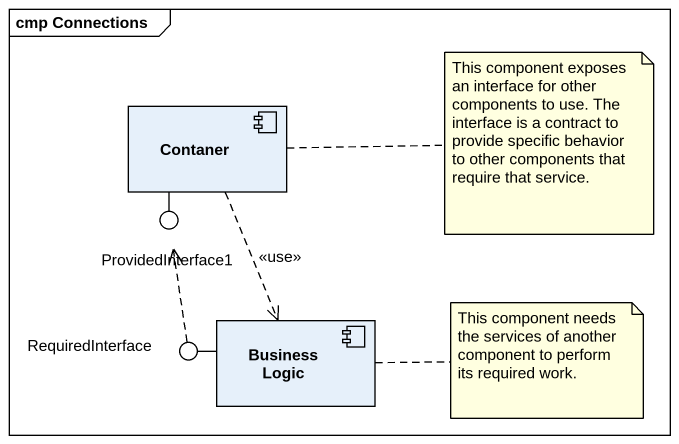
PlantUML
@startuml
mainframe cmp Connections
component Contaner
() ProvidedInterface1
component "Business Logic" as Business_Logic
() RequiredInterface
Contaner -- ProvidedInterface1
Business_Logic -left- RequiredInterface
Contaner ..> Business_Logic : <<use>>
RequiredInterface .up.> ProvidedInterface1
note right of Contaner : This component exposes an interface for other components to use. The interface is a contract to provide specific behavior to other components that require that service.
note right of Business_Logic : This component needs the services of another component to perform its required work.
@enduml
